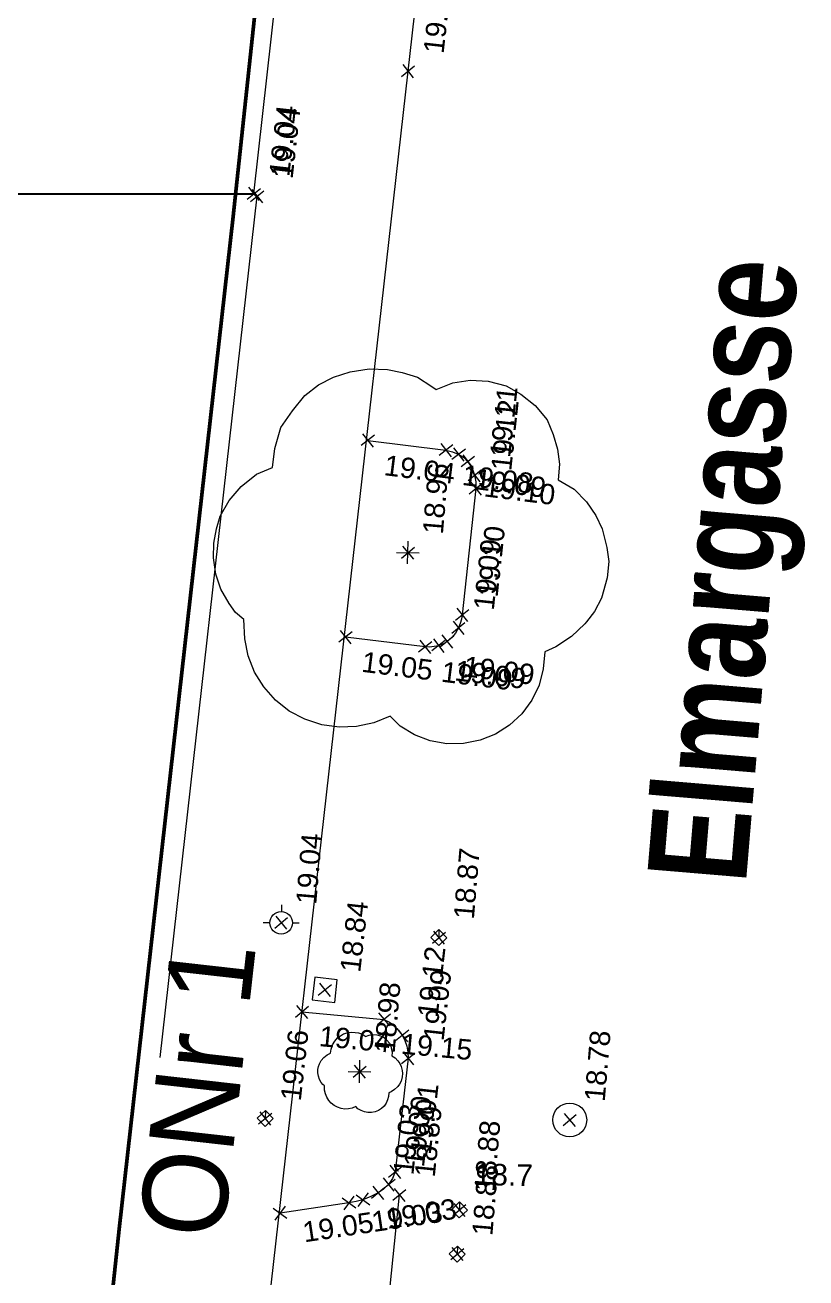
# Model space of a CAD drawing. Header units: metres. Extents: x -208 to 1512, y -277 to 123.
# Drawn here: x 702.92 to 716.72, y -44.57 to -22.43 of the extents above; entities that cross this region are included whole.
import ezdxf
from ezdxf.enums import TextEntityAlignment as Align

# ---------------------------------------------------------------- set-up
doc = ezdxf.new("R2010")
doc.units = ezdxf.units.M
doc.header["$MEASUREMENT"] = 0
for name, color, linetype in [('740_WienGV_Flwd-Bebauungsplan', 7, 'Continuous'), ('740_WienGV_Höhenkoten', 7, 'Continuous'), ('740_WienGV_L_Baum_ -gruppen_ Grünflächen', 7, 'Continuous'), ('740_WienGV_L_Gebäude', 7, 'Continuous'), ('740_WienGV_T_Baum_ Naturdenkmal', 7, 'Continuous'), ('740_WienGV_T_Einbauten', 7, 'Continuous'), ('740_WienGV_T_Gebäude', 7, 'Continuous'), ('740_WienGV_T_Hydrant', 7, 'Continuous'), ('740_WienGV_T_Straßen_ Gehsteige_ Schienen', 7, 'Continuous'), ('918 Lageplan Beschriftung.x', 7, 'Continuous')]:
    doc.layers.add(name, color=color, linetype=linetype)
doc.styles.add('ERSTELLTER_STIL_21', font='arial.ttf', dxfattribs={"width": 0.803893})
doc.styles.add('ERSTELLTER_STIL_22', font='arial.ttf', dxfattribs={"width": 0.936574})
doc.styles.add('ERSTELLTER_STIL_3', font='arial.ttf')

# ---------------------------------------------------------------- blocks, each defined once
blk = doc.blocks.new('GI0007_ATT22(LAUB)0[571]_5', base_point=(708.843, -40.941))
at = {"layer": '740_WienGV_L_Baum_ -gruppen_ Grünflächen', "color": 252, "linetype": 'Continuous', "lineweight": 13, "true_color": 0x949494}
for p, q in [((708.441, -40.331), (708.493, -40.292)), ((708.493, -40.292), (708.549, -40.262)), ((708.549, -40.262), (708.612, -40.242)), ((708.612, -40.242), (708.684, -40.23)), ((708.684, -40.23), (708.754, -40.234)), ((708.754, -40.234), (708.81, -40.244)), ((708.81, -40.244), (708.867, -40.262)), ((708.867, -40.262), (708.922, -40.297)), ((708.922, -40.297), (708.938, -40.309)), ((708.938, -40.309), (709.001, -40.284)), ((709.001, -40.284), (709.067, -40.273)), ((709.067, -40.273), (709.134, -40.277)), ((709.134, -40.277), (709.203, -40.295)), ((709.203, -40.295), (709.258, -40.327)), ((708.327, -40.532), (708.35, -40.453)), ((708.35, -40.453), (708.394, -40.389)), ((708.394, -40.389), (708.441, -40.331)), ((709.258, -40.327), (709.313, -40.37)), ((709.313, -40.37), (709.358, -40.424)), ((709.358, -40.424), (709.381, -40.48)), ((709.381, -40.48), (709.397, -40.535)), ((708.12, -40.788), (708.154, -40.729)), ((708.154, -40.729), (708.199, -40.677)), ((708.199, -40.677), (708.257, -40.63)), ((708.257, -40.63), (708.319, -40.604)), ((708.319, -40.604), (708.327, -40.532)), ((709.397, -40.535), (709.405, -40.591)), ((709.405, -40.591), (709.399, -40.651)), ((709.399, -40.651), (709.461, -40.686)), ((709.461, -40.686), (709.507, -40.735)), ((709.507, -40.735), (709.542, -40.786)), ((708.095, -40.947), (708.096, -40.891)), ((708.103, -41.008), (708.095, -40.947)), ((708.096, -40.891), (708.106, -40.836)), ((708.106, -40.836), (708.12, -40.788)), ((709.542, -40.786), (709.567, -40.836)), ((709.567, -40.836), (709.584, -40.907)), ((709.584, -40.907), (709.591, -40.96)), ((709.591, -40.96), (709.586, -41.022)), ((708.123, -41.066), (708.103, -41.008)), ((708.155, -41.12), (708.123, -41.066)), ((708.179, -41.153), (708.155, -41.12)), ((708.21, -41.18), (708.179, -41.153)), ((708.213, -41.253), (708.21, -41.18)), ((709.537, -41.149), (709.507, -41.189)), ((709.564, -41.099), (709.537, -41.149)), ((709.586, -41.022), (709.564, -41.099)), ((708.226, -41.317), (708.213, -41.253)), ((708.25, -41.379), (708.226, -41.317)), ((708.285, -41.435), (708.25, -41.379)), ((709.344, -41.366), (709.327, -41.428)), ((709.349, -41.302), (709.344, -41.366)), ((709.391, -41.283), (709.349, -41.302)), ((709.45, -41.245), (709.391, -41.283)), ((709.501, -41.196), (709.45, -41.245)), ((709.507, -41.189), (709.501, -41.196)), ((708.33, -41.485), (708.285, -41.435)), ((708.382, -41.527), (708.33, -41.485)), ((708.441, -41.558), (708.382, -41.527)), ((708.505, -41.578), (708.441, -41.558)), ((708.571, -41.588), (708.505, -41.578)), ((708.637, -41.585), (708.571, -41.588)), ((708.702, -41.571), (708.637, -41.585)), ((708.764, -41.546), (708.702, -41.571)), ((708.802, -41.584), (708.764, -41.546)), ((708.856, -41.617), (708.802, -41.584)), ((708.915, -41.639), (708.856, -41.617)), ((709.163, -41.614), (709.104, -41.637)), ((709.216, -41.579), (709.163, -41.614)), ((709.263, -41.537), (709.216, -41.579)), ((709.3, -41.485), (709.263, -41.537)), ((709.327, -41.428), (709.3, -41.485)), ((708.978, -41.651), (708.915, -41.639)), ((709.042, -41.65), (708.978, -41.651)), ((709.104, -41.637), (709.042, -41.65))]:
    blk.add_line(p, q, dxfattribs=at)
blk = doc.blocks.new('GI0007_ATT22(LAUB)0[605]_5', base_point=(709.742, -31.821))
at = {"layer": '740_WienGV_L_Baum_ -gruppen_ Grünflächen', "color": 252, "linetype": 'Continuous', "lineweight": 13, "true_color": 0x949494}
for p, q in [((708.369, -28.653), (708.664, -28.559)), ((708.664, -28.559), (708.999, -28.505)), ((708.999, -28.505), (709.327, -28.521)), ((709.327, -28.521), (709.585, -28.571)), ((708.107, -28.793), (708.369, -28.653)), ((709.585, -28.571), (709.852, -28.655)), ((709.852, -28.655), (710.108, -28.819)), ((710.186, -28.875), (710.477, -28.756)), ((710.477, -28.756), (710.787, -28.707)), ((710.787, -28.707), (711.1, -28.723)), ((711.1, -28.723), (711.422, -28.809)), ((707.646, -29.247), (707.865, -28.977)), ((707.865, -28.977), (708.107, -28.793)), ((710.108, -28.819), (710.186, -28.875)), ((711.422, -28.809), (711.678, -28.958)), ((711.678, -28.958), (711.933, -29.156)), ((711.933, -29.156), (712.143, -29.409)), ((707.442, -29.547), (707.646, -29.247)), ((712.143, -29.409), (712.252, -29.67)), ((707.335, -29.913), (707.442, -29.547)), ((712.252, -29.67), (712.327, -29.93)), ((707.294, -30.251), (707.335, -29.913)), ((712.327, -29.93), (712.362, -30.19)), ((707.008, -30.37), (707.294, -30.251)), ((712.362, -30.19), (712.337, -30.468)), ((706.736, -30.589), (707.008, -30.37)), ((712.337, -30.468), (712.623, -30.632)), ((706.527, -30.834), (706.736, -30.589)), ((712.623, -30.632), (712.838, -30.86)), ((706.368, -31.11), (706.527, -30.834)), ((712.838, -30.86), (713.003, -31.097)), ((706.304, -31.333), (706.368, -31.11)), ((713.003, -31.097), (713.118, -31.333)), ((706.254, -31.591), (706.304, -31.333)), ((713.118, -31.333), (713.201, -31.663)), ((706.25, -31.849), (706.254, -31.591)), ((706.289, -32.134), (706.25, -31.849)), ((713.201, -31.663), (713.232, -31.913)), ((713.232, -31.913), (713.206, -32.201)), ((706.379, -32.404), (706.289, -32.134)), ((713.206, -32.201), (713.105, -32.562)), ((706.529, -32.656), (706.379, -32.404)), ((706.64, -32.812), (706.529, -32.656)), ((713.105, -32.562), (712.982, -32.794)), ((706.787, -32.939), (706.64, -32.812)), ((706.801, -33.278), (706.787, -32.939)), ((712.839, -32.981), (712.813, -33.015)), ((712.982, -32.794), (712.839, -32.981)), ((712.813, -33.015), (712.575, -33.239)), ((706.86, -33.578), (706.801, -33.278)), ((712.298, -33.419), (712.102, -33.51)), ((712.575, -33.239), (712.298, -33.419)), ((706.974, -33.868), (706.86, -33.578)), ((712.102, -33.51), (712.077, -33.808)), ((707.139, -34.13), (706.974, -33.868)), ((712.077, -33.808), (712.002, -34.095)), ((712.002, -34.095), (711.873, -34.361)), ((707.348, -34.363), (707.139, -34.13)), ((707.589, -34.557), (707.348, -34.363)), ((711.873, -34.361), (711.699, -34.602)), ((707.865, -34.701), (707.589, -34.557)), ((708.162, -34.796), (707.865, -34.701)), ((709.374, -34.644), (709.083, -34.763)), ((709.55, -34.822), (709.374, -34.644)), ((711.699, -34.602), (711.481, -34.802)), ((708.469, -34.842), (708.162, -34.796)), ((708.778, -34.827), (708.469, -34.842)), ((709.083, -34.763), (708.778, -34.827)), ((709.801, -34.975), (709.55, -34.822)), ((710.078, -35.08), (709.801, -34.975)), ((711.235, -34.962), (710.959, -35.071)), ((711.481, -34.802), (711.235, -34.962)), ((710.37, -35.135), (710.078, -35.08)), ((710.669, -35.131), (710.37, -35.135)), ((710.959, -35.071), (710.669, -35.131))]:
    blk.add_line(p, q, dxfattribs=at)
blk = doc.blocks.new('LO00110[624]_5', base_point=(710.557, -44.153))
at = {"layer": '740_WienGV_T_Einbauten', "color": 252, "linetype": 'Continuous', "lineweight": 13, "true_color": 0x949494}
for p, q in [((710.56, -44.011), (710.416, -44.15)), ((710.56, -44.011), (710.557, -44.153)), ((710.698, -44.155), (710.56, -44.011)), ((710.416, -44.15), (710.554, -44.294)), ((710.554, -44.294), (710.698, -44.155))]:
    blk.add_line(p, q, dxfattribs=at)
blk = doc.blocks.new('LO00110[625]_5', base_point=(707.164, -41.755))
at = {"layer": '740_WienGV_T_Einbauten', "color": 252, "linetype": 'Continuous', "lineweight": 13, "true_color": 0x949494}
for p, q in [((707.167, -41.614), (707.023, -41.752)), ((707.167, -41.614), (707.164, -41.755)), ((707.306, -41.758), (707.167, -41.614)), ((707.023, -41.752), (707.162, -41.896)), ((707.162, -41.896), (707.306, -41.758))]:
    blk.add_line(p, q, dxfattribs=at)
blk = doc.blocks.new('LO0006010[626]_5', base_point=(712.543, -41.782))
at = {"layer": '740_WienGV_T_Einbauten', "color": 252, "linetype": 'Continuous', "lineweight": 13, "true_color": 0x949494}
blk.add_circle((712.543, -41.782), 0.3, dxfattribs=at)
blk = doc.blocks.new('LO00110[627]_5', base_point=(710.231, -38.559))
at = {"layer": '740_WienGV_T_Einbauten', "color": 252, "linetype": 'Continuous', "lineweight": 13, "true_color": 0x949494}
for p, q in [((710.234, -38.417), (710.09, -38.556)), ((710.234, -38.417), (710.231, -38.559)), ((710.373, -38.561), (710.234, -38.417)), ((710.09, -38.556), (710.229, -38.7)), ((710.229, -38.7), (710.373, -38.561))]:
    blk.add_line(p, q, dxfattribs=at)
blk = doc.blocks.new('LO00100[628]_5', base_point=(707.447, -38.238))
at = {"layer": '740_WienGV_T_Hydrant', "color": 252, "linetype": 'Continuous', "lineweight": 13, "true_color": 0x949494}
for p, q in [((707.452, -37.978), (707.449, -38.098)), ((707.126, -38.292), (707.246, -38.294)), ((707.766, -38.303), (707.646, -38.301))]:
    blk.add_line(p, q, dxfattribs=at)
blk.add_circle((707.446, -38.298), 0.2, dxfattribs=at)
blk = doc.blocks.new('LO00110[640]_5', base_point=(710.595, -43.371))
at = {"layer": '740_WienGV_T_Einbauten', "color": 252, "linetype": 'Continuous', "lineweight": 13, "true_color": 0x949494}
for p, q in [((710.598, -43.23), (710.454, -43.369)), ((710.454, -43.369), (710.593, -43.513)), ((710.593, -43.513), (710.737, -43.374)), ((710.598, -43.23), (710.595, -43.371)), ((710.737, -43.374), (710.598, -43.23))]:
    blk.add_line(p, q, dxfattribs=at)
blk = doc.blocks.new('GI00050[652]_5', base_point=(708.831, -40.926))
at = {"layer": '740_WienGV_T_Baum_ Naturdenkmal', "color": 252, "linetype": 'Continuous', "lineweight": 13, "true_color": 0x949494}
for p, q in [((708.827, -41.126), (708.834, -40.726)), ((708.631, -40.923), (709.031, -40.93))]:
    blk.add_line(p, q, dxfattribs=at)
blk = doc.blocks.new('GI00050[660]_5', base_point=(709.684, -31.754))
at = {"layer": '740_WienGV_T_Baum_ Naturdenkmal', "color": 252, "linetype": 'Continuous', "lineweight": 13, "true_color": 0x949494}
for p, q in [((709.68, -31.954), (709.688, -31.554)), ((709.484, -31.751), (709.884, -31.758))]:
    blk.add_line(p, q, dxfattribs=at)
blk = doc.blocks.new('LO00050[663]_5', base_point=(708.215, -39.482))
at = {"layer": '740_WienGV_T_Einbauten', "color": 252, "linetype": 'Continuous', "lineweight": 13, "true_color": 0x949494}
for p, q in [((708.039, -39.261), (707.994, -39.658)), ((708.436, -39.306), (708.039, -39.261)), ((708.391, -39.703), (708.436, -39.306)), ((707.994, -39.658), (708.391, -39.703))]:
    blk.add_line(p, q, dxfattribs=at)
blk = doc.blocks.new('LO00050[674]_5', base_point=(708.215, -39.482))
at = {"layer": '740_WienGV_T_Einbauten', "color": 252, "linetype": 'Continuous', "lineweight": 13, "true_color": 0x949494}
for p, q in [((708.039, -39.261), (707.994, -39.658)), ((708.436, -39.306), (708.039, -39.261)), ((708.391, -39.703), (708.436, -39.306)), ((707.994, -39.658), (708.391, -39.703))]:
    blk.add_line(p, q, dxfattribs=at)
blk = doc.blocks.new('DEF010[737]_5', base_point=(708.891, -43.191))
at = {"layer": '740_WienGV_T_Straßen_ Gehsteige_ Schienen', "color": 252, "linetype": 'Continuous', "lineweight": 13, "true_color": 0x949494}
for p, q in [((708.771, -43.102), (709.012, -43.28)), ((708.981, -43.07), (708.802, -43.311))]:
    blk.add_line(p, q, dxfattribs=at)
at = {"layer": '740_WienGV_T_Straßen_ Gehsteige_ Schienen', "color": 252, "lineweight": 13, "true_color": 0x949494, "style": 'ERSTELLTER_STIL_3'}
blk.add_attdef('HOEHE', text='', height=0.36, rotation=8.4811, dxfattribs=at).set_placement((709.295, -43.529), align=Align.MIDDLE_LEFT)
blk = doc.blocks.new('DEF010[742]_5', base_point=(710.357, -29.945))
at = {"layer": '740_WienGV_T_Straßen_ Gehsteige_ Schienen', "color": 252, "linetype": 'Continuous', "lineweight": 13, "true_color": 0x949494}
for p, q in [((710.476, -29.853), (710.239, -30.038)), ((710.265, -29.827), (710.449, -30.064))]:
    blk.add_line(p, q, dxfattribs=at)
at = {"layer": '740_WienGV_T_Straßen_ Gehsteige_ Schienen', "color": 252, "lineweight": 13, "true_color": 0x949494, "style": 'ERSTELLTER_STIL_3'}
blk.add_attdef('HOEHE', text='', height=0.36, rotation=352.8418, dxfattribs=at).set_placement((710.65, -30.379), align=Align.MIDDLE_LEFT)
blk = doc.blocks.new('DEF010[748]_5', base_point=(710.884, -30.623))
at = {"layer": '740_WienGV_T_Straßen_ Gehsteige_ Schienen', "color": 252, "linetype": 'Continuous', "lineweight": 13, "true_color": 0x949494}
for p, q in [((710.767, -30.717), (711.001, -30.529)), ((710.79, -30.506), (710.978, -30.74))]:
    blk.add_line(p, q, dxfattribs=at)
at = {"layer": '740_WienGV_T_Straßen_ Gehsteige_ Schienen', "color": 252, "lineweight": 13, "true_color": 0x949494, "style": 'ERSTELLTER_STIL_3'}
blk.add_attdef('HOEHE', text='', height=0.36, rotation=83.8365, dxfattribs=at).set_placement((711.33, -30.305), align=Align.MIDDLE_LEFT)
blk = doc.blocks.new('DEF010[750]_5', base_point=(708.215, -39.482))
at = {"layer": '740_WienGV_T_Einbauten', "color": 252, "linetype": 'Continuous', "lineweight": 13, "true_color": 0x949494}
for p, q in [((708.098, -39.575), (708.332, -39.388)), ((708.122, -39.365), (708.309, -39.599))]:
    blk.add_line(p, q, dxfattribs=at)
at = {"layer": '740_WienGV_T_Einbauten', "color": 252, "lineweight": 13, "true_color": 0x949494, "style": 'ERSTELLTER_STIL_3'}
blk.add_attdef('HOEHE', text='', height=0.36, rotation=83.5691, dxfattribs=at).set_placement((708.663, -39.166), align=Align.MIDDLE_LEFT)
blk = doc.blocks.new('DEF010[764]_5', base_point=(709.583, -40.282))
at = {"layer": '740_WienGV_T_Straßen_ Gehsteige_ Schienen', "color": 252, "linetype": 'Continuous', "lineweight": 13, "true_color": 0x949494}
for p, q in [((709.465, -40.376), (709.7, -40.189)), ((709.489, -40.165), (709.676, -40.399))]:
    blk.add_line(p, q, dxfattribs=at)
at = {"layer": '740_WienGV_T_Straßen_ Gehsteige_ Schienen', "color": 252, "lineweight": 13, "true_color": 0x949494, "style": 'ERSTELLTER_STIL_3'}
blk.add_attdef('HOEHE', text='', height=0.36, rotation=83.5527, dxfattribs=at).set_placement((710.03, -39.966), align=Align.MIDDLE_LEFT)
blk = doc.blocks.new('DEF010[769]_5', base_point=(710.864, -30.386))
at = {"layer": '740_WienGV_T_Straßen_ Gehsteige_ Schienen', "color": 252, "linetype": 'Continuous', "lineweight": 13, "true_color": 0x949494}
for p, q in [((710.747, -30.48), (710.981, -30.292)), ((710.77, -30.269), (710.958, -30.503))]:
    blk.add_line(p, q, dxfattribs=at)
at = {"layer": '740_WienGV_T_Straßen_ Gehsteige_ Schienen', "color": 252, "lineweight": 13, "true_color": 0x949494, "style": 'ERSTELLTER_STIL_3'}
blk.add_attdef('HOEHE', text='', height=0.36, rotation=83.8365, dxfattribs=at).set_placement((711.31, -30.068), align=Align.MIDDLE_LEFT)
blk = doc.blocks.new('DEF010[771]_5', base_point=(707.021, -25.458))
at = {"layer": '740_WienGV_T_Gebäude', "color": 252, "linetype": 'Continuous', "lineweight": 13, "true_color": 0x949494}
for p, q in [((706.904, -25.551), (707.138, -25.364)), ((706.927, -25.34), (707.114, -25.575))]:
    blk.add_line(p, q, dxfattribs=at)
at = {"layer": '740_WienGV_T_Gebäude', "color": 252, "lineweight": 13, "true_color": 0x949494, "style": 'ERSTELLTER_STIL_3'}
blk.add_attdef('HOEHE', text='', height=0.36, rotation=83.5859, dxfattribs=at).set_placement((707.468, -25.142), align=Align.MIDDLE_LEFT)
blk = doc.blocks.new('DEF010[772]_5', base_point=(706.962, -25.417))
at = {"layer": '740_WienGV_T_Gebäude', "color": 252, "linetype": 'Continuous', "lineweight": 13, "true_color": 0x949494}
for p, q in [((706.844, -25.51), (707.079, -25.323)), ((706.868, -25.299), (707.055, -25.534))]:
    blk.add_line(p, q, dxfattribs=at)
at = {"layer": '740_WienGV_T_Gebäude', "color": 252, "lineweight": 13, "true_color": 0x949494, "style": 'ERSTELLTER_STIL_3'}
blk.add_attdef('HOEHE', text='', height=0.36, rotation=83.5839, dxfattribs=at).set_placement((707.409, -25.101), align=Align.MIDDLE_LEFT)
blk = doc.blocks.new('DEF010[779]_5', base_point=(710.576, -33.086))
at = {"layer": '740_WienGV_T_Straßen_ Gehsteige_ Schienen', "color": 252, "linetype": 'Continuous', "lineweight": 13, "true_color": 0x949494}
for p, q in [((710.482, -32.969), (710.67, -33.203)), ((710.459, -33.18), (710.693, -32.992))]:
    blk.add_line(p, q, dxfattribs=at)
at = {"layer": '740_WienGV_T_Straßen_ Gehsteige_ Schienen', "color": 252, "lineweight": 13, "true_color": 0x949494, "style": 'ERSTELLTER_STIL_3'}
blk.add_attdef('HOEHE', text='', height=0.36, rotation=83.8365, dxfattribs=at).set_placement((711.022, -32.768), align=Align.MIDDLE_LEFT)
blk = doc.blocks.new('DEF010[782]_5', base_point=(710.582, -30.02))
at = {"layer": '740_WienGV_T_Straßen_ Gehsteige_ Schienen', "color": 252, "linetype": 'Continuous', "lineweight": 13, "true_color": 0x949494}
for p, q in [((710.7, -29.928), (710.463, -30.112)), ((710.49, -29.901), (710.674, -30.138))]:
    blk.add_line(p, q, dxfattribs=at)
at = {"layer": '740_WienGV_T_Straßen_ Gehsteige_ Schienen', "color": 252, "lineweight": 13, "true_color": 0x949494, "style": 'ERSTELLTER_STIL_3'}
blk.add_attdef('HOEHE', text='', height=0.36, rotation=352.8418, dxfattribs=at).set_placement((710.874, -30.453), align=Align.MIDDLE_LEFT)
blk = doc.blocks.new('DEF010[786]_5', base_point=(709.341, -42.923))
at = {"layer": '740_WienGV_T_Straßen_ Gehsteige_ Schienen', "color": 252, "linetype": 'Continuous', "lineweight": 13, "true_color": 0x949494}
for p, q in [((709.224, -43.017), (709.459, -42.83)), ((709.248, -42.806), (709.435, -43.04))]:
    blk.add_line(p, q, dxfattribs=at)
at = {"layer": '740_WienGV_T_Straßen_ Gehsteige_ Schienen', "color": 252, "lineweight": 13, "true_color": 0x949494, "style": 'ERSTELLTER_STIL_3'}
blk.add_attdef('HOEHE', text='', height=0.36, rotation=83.5527, dxfattribs=at).set_placement((709.789, -42.607), align=Align.MIDDLE_LEFT)
blk = doc.blocks.new('DEF010[806]_5', base_point=(710.226, -33.4))
at = {"layer": '740_WienGV_T_Straßen_ Gehsteige_ Schienen', "color": 252, "linetype": 'Continuous', "lineweight": 13, "true_color": 0x949494}
for p, q in [((710.344, -33.307), (710.108, -33.492)), ((710.134, -33.281), (710.318, -33.518))]:
    blk.add_line(p, q, dxfattribs=at)
at = {"layer": '740_WienGV_T_Straßen_ Gehsteige_ Schienen', "color": 252, "lineweight": 13, "true_color": 0x949494, "style": 'ERSTELLTER_STIL_3'}
blk.add_attdef('HOEHE', text='', height=0.36, rotation=352.9177, dxfattribs=at).set_placement((710.519, -33.833), align=Align.MIDDLE_LEFT)
blk = doc.blocks.new('DEF010[808]_5', base_point=(709.535, -43.107))
at = {"layer": '740_WienGV_T_Straßen_ Gehsteige_ Schienen', "color": 252, "linetype": 'Continuous', "lineweight": 13, "true_color": 0x949494}
for p, q in [((709.419, -43.201), (709.651, -43.012)), ((709.44, -42.99), (709.63, -43.223))]:
    blk.add_line(p, q, dxfattribs=at)
at = {"layer": '740_WienGV_T_Straßen_ Gehsteige_ Schienen', "color": 252, "lineweight": 13, "true_color": 0x949494, "style": 'ERSTELLTER_STIL_3'}
blk.add_attdef('HOEHE', text='', height=0.36, rotation=84.1771, dxfattribs=at).set_placement((709.979, -42.786), align=Align.MIDDLE_LEFT)
blk = doc.blocks.new('DEF010[817]_5', base_point=(710.643, -32.854))
at = {"layer": '740_WienGV_T_Straßen_ Gehsteige_ Schienen', "color": 252, "linetype": 'Continuous', "lineweight": 13, "true_color": 0x949494}
for p, q in [((710.526, -32.948), (710.76, -32.76)), ((710.549, -32.737), (710.737, -32.971))]:
    blk.add_line(p, q, dxfattribs=at)
at = {"layer": '740_WienGV_T_Straßen_ Gehsteige_ Schienen', "color": 252, "lineweight": 13, "true_color": 0x949494, "style": 'ERSTELLTER_STIL_3'}
blk.add_attdef('HOEHE', text='', height=0.36, rotation=83.8365, dxfattribs=at).set_placement((711.089, -32.536), align=Align.MIDDLE_LEFT)
blk = doc.blocks.new('DEF010[820]_5', base_point=(707.425, -43.429))
at = {"layer": '740_WienGV_T_Straßen_ Gehsteige_ Schienen', "color": 252, "linetype": 'Continuous', "lineweight": 13, "true_color": 0x949494}
for p, q in [((707.304, -43.34), (707.545, -43.518)), ((707.514, -43.308), (707.335, -43.55))]:
    blk.add_line(p, q, dxfattribs=at)
at = {"layer": '740_WienGV_T_Straßen_ Gehsteige_ Schienen', "color": 252, "lineweight": 13, "true_color": 0x949494, "style": 'ERSTELLTER_STIL_3'}
blk.add_attdef('HOEHE', text='', height=0.36, rotation=8.4811, dxfattribs=at).set_placement((707.828, -43.767), align=Align.MIDDLE_LEFT)
blk = doc.blocks.new('DEF010[834]_5', base_point=(707.813, -39.873))
at = {"layer": '740_WienGV_T_Straßen_ Gehsteige_ Schienen', "color": 252, "linetype": 'Continuous', "lineweight": 13, "true_color": 0x949494}
for p, q in [((707.928, -39.777), (707.698, -39.968)), ((707.717, -39.757), (707.909, -39.988))]:
    blk.add_line(p, q, dxfattribs=at)
at = {"layer": '740_WienGV_T_Straßen_ Gehsteige_ Schienen', "color": 252, "lineweight": 13, "true_color": 0x949494, "style": 'ERSTELLTER_STIL_3'}
blk.add_attdef('HOEHE', text='', height=0.36, rotation=354.7325, dxfattribs=at).set_placement((708.12, -40.296), align=Align.MIDDLE_LEFT)
blk = doc.blocks.new('DEF010[836]_5', base_point=(707.164, -41.755))
at = {"layer": '740_WienGV_T_Einbauten', "color": 252, "linetype": 'Continuous', "lineweight": 13, "true_color": 0x949494}
for p, q in [((707.047, -41.848), (707.282, -41.661)), ((707.071, -41.638), (707.258, -41.872))]:
    blk.add_line(p, q, dxfattribs=at)
at = {"layer": '740_WienGV_T_Einbauten', "color": 252, "lineweight": 13, "true_color": 0x949494, "style": 'ERSTELLTER_STIL_3'}
blk.add_attdef('HOEHE', text='', height=0.36, rotation=83.5691, dxfattribs=at).set_placement((707.612, -41.439), align=Align.MIDDLE_LEFT)
blk = doc.blocks.new('DEF010[860]_5', base_point=(710.379, -33.326))
at = {"layer": '740_WienGV_T_Straßen_ Gehsteige_ Schienen', "color": 252, "linetype": 'Continuous', "lineweight": 13, "true_color": 0x949494}
for p, q in [((710.287, -33.208), (710.471, -33.445)), ((710.498, -33.234), (710.261, -33.419))]:
    blk.add_line(p, q, dxfattribs=at)
at = {"layer": '740_WienGV_T_Straßen_ Gehsteige_ Schienen', "color": 252, "lineweight": 13, "true_color": 0x949494, "style": 'ERSTELLTER_STIL_3'}
blk.add_attdef('HOEHE', text='', height=0.36, rotation=352.9177, dxfattribs=at).set_placement((710.672, -33.76), align=Align.MIDDLE_LEFT)
blk = doc.blocks.new('DEF010[888]_5', base_point=(709.687, -23.246))
at = {"layer": '740_WienGV_T_Straßen_ Gehsteige_ Schienen', "color": 252, "linetype": 'Continuous', "lineweight": 13, "true_color": 0x949494}
for p, q in [((709.57, -23.34), (709.804, -23.153)), ((709.593, -23.129), (709.78, -23.363))]:
    blk.add_line(p, q, dxfattribs=at)
at = {"layer": '740_WienGV_T_Straßen_ Gehsteige_ Schienen', "color": 252, "lineweight": 13, "true_color": 0x949494, "style": 'ERSTELLTER_STIL_3'}
blk.add_attdef('HOEHE', text='', height=0.36, rotation=83.5668, dxfattribs=at).set_placement((710.135, -22.93), align=Align.MIDDLE_LEFT)
blk = doc.blocks.new('DEF010[893]_5', base_point=(709.262, -40.006))
at = {"layer": '740_WienGV_T_Straßen_ Gehsteige_ Schienen', "color": 252, "linetype": 'Continuous', "lineweight": 13, "true_color": 0x949494}
for p, q in [((709.377, -39.91), (709.146, -40.102)), ((709.166, -39.891), (709.358, -40.121))]:
    blk.add_line(p, q, dxfattribs=at)
at = {"layer": '740_WienGV_T_Straßen_ Gehsteige_ Schienen', "color": 252, "lineweight": 13, "true_color": 0x949494, "style": 'ERSTELLTER_STIL_3'}
blk.add_attdef('HOEHE', text='', height=0.36, rotation=354.7325, dxfattribs=at).set_placement((709.569, -40.43), align=Align.MIDDLE_LEFT)
blk = doc.blocks.new('DEF010[894]_5', base_point=(709.988, -33.422))
at = {"layer": '740_WienGV_T_Straßen_ Gehsteige_ Schienen', "color": 252, "linetype": 'Continuous', "lineweight": 13, "true_color": 0x949494}
for p, q in [((710.107, -33.33), (709.87, -33.514)), ((709.896, -33.304), (710.081, -33.541))]:
    blk.add_line(p, q, dxfattribs=at)
at = {"layer": '740_WienGV_T_Straßen_ Gehsteige_ Schienen', "color": 252, "lineweight": 13, "true_color": 0x949494, "style": 'ERSTELLTER_STIL_3'}
blk.add_attdef('HOEHE', text='', height=0.36, rotation=352.9177, dxfattribs=at).set_placement((710.281, -33.856), align=Align.MIDDLE_LEFT)
blk = doc.blocks.new('DEF010[896]_5', base_point=(708.581, -33.248))
at = {"layer": '740_WienGV_T_Straßen_ Gehsteige_ Schienen', "color": 252, "linetype": 'Continuous', "lineweight": 13, "true_color": 0x949494}
for p, q in [((708.7, -33.155), (708.463, -33.34)), ((708.489, -33.129), (708.674, -33.366))]:
    blk.add_line(p, q, dxfattribs=at)
at = {"layer": '740_WienGV_T_Straßen_ Gehsteige_ Schienen', "color": 252, "lineweight": 13, "true_color": 0x949494, "style": 'ERSTELLTER_STIL_3'}
blk.add_attdef('HOEHE', text='', height=0.36, rotation=352.9177, dxfattribs=at).set_placement((708.874, -33.681), align=Align.MIDDLE_LEFT)
blk = doc.blocks.new('DEF010[906]_5', base_point=(709.158, -43.07))
at = {"layer": '740_WienGV_T_Straßen_ Gehsteige_ Schienen', "color": 252, "linetype": 'Continuous', "lineweight": 13, "true_color": 0x949494}
for p, q in [((709.063, -42.953), (709.252, -43.186)), ((709.041, -43.164), (709.274, -42.975))]:
    blk.add_line(p, q, dxfattribs=at)
at = {"layer": '740_WienGV_T_Straßen_ Gehsteige_ Schienen', "color": 252, "lineweight": 13, "true_color": 0x949494, "style": 'ERSTELLTER_STIL_3'}
blk.add_attdef('HOEHE', text='', height=0.36, rotation=84.1771, dxfattribs=at).set_placement((709.602, -42.749), align=Align.MIDDLE_LEFT)
blk = doc.blocks.new('DEF010[932]_5', base_point=(708.643, -43.247))
at = {"layer": '740_WienGV_T_Straßen_ Gehsteige_ Schienen', "color": 252, "linetype": 'Continuous', "lineweight": 13, "true_color": 0x949494}
for p, q in [((708.523, -43.158), (708.764, -43.337)), ((708.732, -43.127), (708.554, -43.368))]:
    blk.add_line(p, q, dxfattribs=at)
at = {"layer": '740_WienGV_T_Straßen_ Gehsteige_ Schienen', "color": 252, "lineweight": 13, "true_color": 0x949494, "style": 'ERSTELLTER_STIL_3'}
blk.add_attdef('HOEHE', text='', height=0.36, rotation=8.4811, dxfattribs=at).set_placement((709.046, -43.586), align=Align.MIDDLE_LEFT)
blk = doc.blocks.new('DEF010[934]_5', base_point=(709.687, -40.692))
at = {"layer": '740_WienGV_T_Straßen_ Gehsteige_ Schienen', "color": 252, "linetype": 'Continuous', "lineweight": 13, "true_color": 0x949494}
for p, q in [((709.57, -40.786), (709.805, -40.599)), ((709.594, -40.575), (709.781, -40.809))]:
    blk.add_line(p, q, dxfattribs=at)
at = {"layer": '740_WienGV_T_Straßen_ Gehsteige_ Schienen', "color": 252, "lineweight": 13, "true_color": 0x949494, "style": 'ERSTELLTER_STIL_3'}
blk.add_attdef('HOEHE', text='', height=0.36, rotation=83.5527, dxfattribs=at).set_placement((710.135, -40.376), align=Align.MIDDLE_LEFT)
blk = doc.blocks.new('DEF010[944]_5', base_point=(708.977, -29.772))
at = {"layer": '740_WienGV_T_Straßen_ Gehsteige_ Schienen', "color": 252, "linetype": 'Continuous', "lineweight": 13, "true_color": 0x949494}
for p, q in [((708.885, -29.654), (709.069, -29.891)), ((709.096, -29.68), (708.859, -29.864))]:
    blk.add_line(p, q, dxfattribs=at)
at = {"layer": '740_WienGV_T_Straßen_ Gehsteige_ Schienen', "color": 252, "lineweight": 13, "true_color": 0x949494, "style": 'ERSTELLTER_STIL_3'}
blk.add_attdef('HOEHE', text='', height=0.36, rotation=352.8418, dxfattribs=at).set_placement((709.27, -30.206), align=Align.MIDDLE_LEFT)
blk = doc.blocks.new('DEF010[957]_5', base_point=(710.745, -30.148))
at = {"layer": '740_WienGV_T_Straßen_ Gehsteige_ Schienen', "color": 252, "linetype": 'Continuous', "lineweight": 13, "true_color": 0x949494}
for p, q in [((710.863, -30.056), (710.626, -30.24)), ((710.653, -30.029), (710.837, -30.266))]:
    blk.add_line(p, q, dxfattribs=at)
at = {"layer": '740_WienGV_T_Straßen_ Gehsteige_ Schienen', "color": 252, "lineweight": 13, "true_color": 0x949494, "style": 'ERSTELLTER_STIL_3'}
blk.add_attdef('HOEHE', text='', height=0.36, rotation=352.8418, dxfattribs=at).set_placement((711.037, -30.581), align=Align.MIDDLE_LEFT)
blk = doc.blocks.new('DEF010[960]_5', base_point=(709.46, -42.699))
at = {"layer": '740_WienGV_T_Straßen_ Gehsteige_ Schienen', "color": 252, "linetype": 'Continuous', "lineweight": 13, "true_color": 0x949494}
for p, q in [((709.343, -42.793), (709.578, -42.606)), ((709.367, -42.582), (709.554, -42.817))]:
    blk.add_line(p, q, dxfattribs=at)
at = {"layer": '740_WienGV_T_Straßen_ Gehsteige_ Schienen', "color": 252, "lineweight": 13, "true_color": 0x949494, "style": 'ERSTELLTER_STIL_3'}
blk.add_attdef('HOEHE', text='', height=0.36, rotation=83.5527, dxfattribs=at).set_placement((709.908, -42.384), align=Align.MIDDLE_LEFT)
blk = doc.blocks.new('DEF010[978]_5', base_point=(710.595, -43.371))
at = {"layer": '740_WienGV_T_Einbauten', "color": 252, "linetype": 'Continuous', "lineweight": 13, "true_color": 0x949494}
for p, q in [((710.481, -43.468), (710.71, -43.274)), ((710.498, -43.256), (710.692, -43.486))]:
    blk.add_line(p, q, dxfattribs=at)
at = {"layer": '740_WienGV_T_Einbauten', "color": 252, "lineweight": 13, "true_color": 0x949494, "style": 'ERSTELLTER_STIL_3'}
blk.add_attdef('HOEHE', text='', height=0.36, rotation=85.1694, dxfattribs=at).set_placement((711.034, -43.043), align=Align.MIDDLE_LEFT)
blk = doc.blocks.new('DEF010[979]_5', base_point=(707.446, -38.298))
at = {"layer": '740_WienGV_T_Hydrant', "color": 252, "linetype": 'Continuous', "lineweight": 13, "true_color": 0x949494}
for p, q in [((707.331, -38.394), (707.56, -38.201)), ((707.349, -38.183), (707.542, -38.412))]:
    blk.add_line(p, q, dxfattribs=at)
at = {"layer": '740_WienGV_T_Hydrant', "color": 252, "lineweight": 13, "true_color": 0x949494, "style": 'ERSTELLTER_STIL_3'}
blk.add_attdef('HOEHE', text='', height=0.36, rotation=85.1694, dxfattribs=at).set_placement((707.885, -37.969), align=Align.MIDDLE_LEFT)
blk = doc.blocks.new('DEF010[980]_5', base_point=(709.684, -31.754))
at = {"layer": '740_WienGV_T_Baum_ Naturdenkmal', "color": 252, "linetype": 'Continuous', "lineweight": 13, "true_color": 0x949494}
for p, q in [((709.569, -31.851), (709.799, -31.658)), ((709.587, -31.64), (709.781, -31.869))]:
    blk.add_line(p, q, dxfattribs=at)
at = {"layer": '740_WienGV_T_Baum_ Naturdenkmal', "color": 252, "lineweight": 13, "true_color": 0x949494, "style": 'ERSTELLTER_STIL_3'}
blk.add_attdef('HOEHE', text='', height=0.36, rotation=85.1694, dxfattribs=at).set_placement((710.123, -31.426), align=Align.MIDDLE_LEFT)
blk = doc.blocks.new('DEF010[983]_5', base_point=(712.543, -41.782))
at = {"layer": '740_WienGV_T_Einbauten', "color": 252, "linetype": 'Continuous', "lineweight": 13, "true_color": 0x949494}
for p, q in [((712.428, -41.878), (712.657, -41.685)), ((712.446, -41.667), (712.639, -41.896))]:
    blk.add_line(p, q, dxfattribs=at)
at = {"layer": '740_WienGV_T_Einbauten', "color": 252, "lineweight": 13, "true_color": 0x949494, "style": 'ERSTELLTER_STIL_3'}
blk.add_attdef('HOEHE', text='', height=0.36, rotation=85.1694, dxfattribs=at).set_placement((712.982, -41.453), align=Align.MIDDLE_LEFT)
blk = doc.blocks.new('DEF010[989]_5', base_point=(708.831, -40.926))
at = {"layer": '740_WienGV_T_Baum_ Naturdenkmal', "color": 252, "linetype": 'Continuous', "lineweight": 13, "true_color": 0x949494}
for p, q in [((708.716, -41.023), (708.945, -40.83)), ((708.734, -40.812), (708.928, -41.041))]:
    blk.add_line(p, q, dxfattribs=at)
at = {"layer": '740_WienGV_T_Baum_ Naturdenkmal', "color": 252, "lineweight": 13, "true_color": 0x949494, "style": 'ERSTELLTER_STIL_3'}
blk.add_attdef('HOEHE', text='', height=0.36, rotation=85.1694, dxfattribs=at).set_placement((709.27, -40.598), align=Align.MIDDLE_LEFT)
blk = doc.blocks.new('DEF010[994]_5', base_point=(710.557, -44.153))
at = {"layer": '740_WienGV_T_Einbauten', "color": 252, "linetype": 'Continuous', "lineweight": 13, "true_color": 0x949494}
for p, q in [((710.442, -44.249), (710.672, -44.056)), ((710.46, -44.038), (710.654, -44.267))]:
    blk.add_line(p, q, dxfattribs=at)
at = {"layer": '740_WienGV_T_Einbauten', "color": 252, "lineweight": 13, "true_color": 0x949494, "style": 'ERSTELLTER_STIL_3'}
blk.add_attdef('HOEHE', text='', height=0.36, rotation=85.1694, dxfattribs=at).set_placement((710.996, -43.824), align=Align.MIDDLE_LEFT)
blk = doc.blocks.new('DEF010[997]_5', base_point=(710.231, -38.559))
at = {"layer": '740_WienGV_T_Einbauten', "color": 252, "linetype": 'Continuous', "lineweight": 13, "true_color": 0x949494}
for p, q in [((710.117, -38.655), (710.346, -38.462)), ((710.135, -38.444), (710.328, -38.673))]:
    blk.add_line(p, q, dxfattribs=at)
at = {"layer": '740_WienGV_T_Einbauten', "color": 252, "lineweight": 13, "true_color": 0x949494, "style": 'ERSTELLTER_STIL_3'}
blk.add_attdef('HOEHE', text='', height=0.36, rotation=85.1694, dxfattribs=at).set_placement((710.67, -38.231), align=Align.MIDDLE_LEFT)

msp = doc.modelspace()

# ---------------------------------------------------------------- linework, layer by layer
at = {"layer": '740_WienGV_Flwd-Bebauungsplan', "color": 1, "linetype": 'Continuous', "lineweight": 50, "true_color": 0xfb0106}
msp.add_lwpolyline([(692.006, 0.049), (707.985, 0.081), (709.319, -1.387), (708.629, -6.814), (706.595, -25.815), (704.581, -43.711), (702.446, -63.645)], dxfattribs=at)
at = {"layer": '740_WienGV_L_Gebäude', "color": 7, "linetype": 'Continuous', "lineweight": 25}
msp.add_line((695.69, -25.41), (706.962, -25.417), dxfattribs=at)
at = {"layer": '740_WienGV_T_Gebäude', "color": 7, "linetype": 'Continuous', "lineweight": 18}
for p, q in [((706.962, -25.417), (709.089, -6.502)), ((705.31, -40.68), (707.021, -25.458)), ((707.021, -25.458), (706.962, -25.417))]:
    msp.add_line(p, q, dxfattribs=at)
at = {"layer": '740_WienGV_T_Straßen_ Gehsteige_ Schienen', "color": 8, "linetype": 'Continuous', "lineweight": 13}
for p, q in [((709.687, -23.246), (712.055, -2.242)), ((706.898, -47.989), (709.687, -23.246)), ((708.977, -29.772), (710.357, -29.945)), ((710.884, -30.623), (710.643, -32.854)), ((709.988, -33.422), (708.581, -33.248)), ((707.813, -39.873), (709.262, -40.006)), ((709.687, -40.692), (709.46, -42.699)), ((709.117, -47.208), (709.535, -43.107)), ((708.643, -43.247), (707.425, -43.429))]:
    msp.add_line(p, q, dxfattribs=at)
for points in [[(710.357, -29.945), (710.471, -29.973), (710.582, -30.02), (710.67, -30.075), (710.745, -30.148), (710.819, -30.261), (710.864, -30.386), (710.885, -30.505), (710.884, -30.623)], [(710.643, -32.854), (710.63, -32.933), (710.608, -33.01), (710.576, -33.086), (710.523, -33.177), (710.459, -33.256), (710.379, -33.326), (710.331, -33.359), (710.28, -33.382), (710.226, -33.4), (710.147, -33.416), (710.067, -33.425), (709.988, -33.422)], [(709.262, -40.006), (709.357, -40.056), (709.443, -40.119), (709.519, -40.195), (709.583, -40.282), (709.632, -40.377), (709.667, -40.479), (709.685, -40.585), (709.687, -40.692)], [(709.46, -42.699), (709.414, -42.817), (709.341, -42.923), (709.255, -43.005), (709.158, -43.07), (709.027, -43.137), (708.891, -43.191), (708.768, -43.225), (708.643, -43.247)]]:
    msp.add_lwpolyline(points, dxfattribs=at)

# ---------------------------------------------------------------- block references
at = {"layer": '740_WienGV_L_Baum_ -gruppen_ Grünflächen', "color": 72, "linetype": 'Continuous', "lineweight": 13, "true_color": 0x69e600}
for name, p in [('GI0007_ATT22(LAUB)0[605]_5', (709.742, -31.821)), ('GI0007_ATT22(LAUB)0[571]_5', (708.843, -40.941))]:
    msp.add_blockref(name, p, dxfattribs=at)
at = {"layer": '740_WienGV_T_Baum_ Naturdenkmal', "color": 252, "linetype": 'Continuous', "lineweight": 13, "true_color": 0x949494}
for name, p, values in [('DEF010[980]_5', (709.684, -31.754), {'HOEHE': '18.96'}), ('DEF010[989]_5', (708.831, -40.926), {'HOEHE': '18.98'})]:
    msp.add_blockref(name, p, dxfattribs=at).add_auto_attribs(values)
at = {"layer": '740_WienGV_T_Baum_ Naturdenkmal', "color": 72, "linetype": 'Continuous', "lineweight": 13, "true_color": 0x69e600}
for name, p in [('GI00050[660]_5', (709.684, -31.754)), ('GI00050[652]_5', (708.831, -40.926))]:
    msp.add_blockref(name, p, dxfattribs=at)
at = {"layer": '740_WienGV_T_Einbauten', "color": 252, "linetype": 'Continuous', "lineweight": 13, "true_color": 0x949494}
for name, p, values in [('DEF010[997]_5', (710.231, -38.559), {'HOEHE': '18.87'}), ('DEF010[750]_5', (708.215, -39.482), {'HOEHE': '18.84'}), ('DEF010[836]_5', (707.164, -41.755), {'HOEHE': '19.06'}), ('DEF010[983]_5', (712.543, -41.782), {'HOEHE': '18.78'}), ('DEF010[978]_5', (710.595, -43.371), {'HOEHE': '18.88'}), ('DEF010[994]_5', (710.557, -44.153), {'HOEHE': '18.88'})]:
    msp.add_blockref(name, p, dxfattribs=at).add_auto_attribs(values)
for name, p in [('LO00110[627]_5', (710.231, -38.559)), ('LO00050[663]_5', (708.215, -39.482)), ('LO00050[674]_5', (708.215, -39.482)), ('LO00110[625]_5', (707.164, -41.755)), ('LO00110[640]_5', (710.595, -43.371)), ('LO00110[624]_5', (710.557, -44.153))]:
    msp.add_blockref(name, p, dxfattribs=at)
at = {"layer": '740_WienGV_T_Einbauten', "color": 72, "linetype": 'Continuous', "lineweight": 13, "true_color": 0x69e600}
msp.add_blockref('LO0006010[626]_5', (712.543, -41.782), dxfattribs=at)
at = {"layer": '740_WienGV_T_Gebäude', "color": 252, "linetype": 'Continuous', "lineweight": 13, "true_color": 0x949494}
for name, p in [('DEF010[772]_5', (706.962, -25.417)), ('DEF010[771]_5', (707.021, -25.458))]:
    msp.add_blockref(name, p, dxfattribs=at).add_auto_attribs({'HOEHE': '19.04'})
at = {"layer": '740_WienGV_T_Hydrant', "color": 252, "linetype": 'Continuous', "lineweight": 13, "true_color": 0x949494}
msp.add_blockref('DEF010[979]_5', (707.446, -38.298), dxfattribs=at).add_auto_attribs({'HOEHE': '19.04'})
msp.add_blockref('LO00100[628]_5', (707.447, -38.238), dxfattribs=at)
at = {"layer": '740_WienGV_T_Straßen_ Gehsteige_ Schienen', "color": 252, "linetype": 'Continuous', "lineweight": 13, "true_color": 0x949494}
for name, p, values in [('DEF010[888]_5', (709.687, -23.246), {'HOEHE': '19.02'}), ('DEF010[769]_5', (710.864, -30.386), {'HOEHE': '19.11'}), ('DEF010[748]_5', (710.884, -30.623), {'HOEHE': '19.12'}), ('DEF010[944]_5', (708.977, -29.772), {'HOEHE': '19.04'}), ('DEF010[742]_5', (710.357, -29.945), {'HOEHE': '19.08'}), ('DEF010[782]_5', (710.582, -30.02), {'HOEHE': '19.09'}), ('DEF010[957]_5', (710.745, -30.148), {'HOEHE': '19.10'}), ('DEF010[817]_5', (710.643, -32.854), {'HOEHE': '19.10'}), ('DEF010[779]_5', (710.576, -33.086), {'HOEHE': '19.09'}), ('DEF010[896]_5', (708.581, -33.248), {'HOEHE': '19.05'}), ('DEF010[860]_5', (710.379, -33.326), {'HOEHE': '19.09'}), ('DEF010[894]_5', (709.988, -33.422), {'HOEHE': '19.09'}), ('DEF010[806]_5', (710.226, -33.4), {'HOEHE': '19.09'}), ('DEF010[764]_5', (709.583, -40.282), {'HOEHE': '19.12'}), ('DEF010[934]_5', (709.687, -40.692), {'HOEHE': '19.09'}), ('DEF010[834]_5', (707.813, -39.873), {'HOEHE': '19.04'}), ('DEF010[893]_5', (709.262, -40.006), {'HOEHE': '19.15'}), ('DEF010[960]_5', (709.46, -42.699), {'HOEHE': '19.01'}), ('DEF010[786]_5', (709.341, -42.923), {'HOEHE': '19.00'}), ('DEF010[906]_5', (709.158, -43.07), {'HOEHE': '19.03'}), ('DEF010[808]_5', (709.535, -43.107), {'HOEHE': '18.89'}), ('DEF010[932]_5', (708.643, -43.247), {'HOEHE': '19.03'}), ('DEF010[737]_5', (708.891, -43.191), {'HOEHE': '19.03'}), ('DEF010[820]_5', (707.425, -43.429), {'HOEHE': '19.05'})]:
    msp.add_blockref(name, p, dxfattribs=at).add_auto_attribs(values)

# ---------------------------------------------------------------- texts
at = {"layer": '740_WienGV_Höhenkoten', "color": 252, "linetype": 'Continuous', "lineweight": 13, "true_color": 0x949494, "insert": (710.859, -42.936), "char_height": 0.38, "attachment_point": 7, "rotation": 358.95, "style": 'ERSTELLTER_STIL_3'}
msp.add_mtext('\\A1;{\\pql;\\fArial|b0|i0|c0|p0;\\W1.000000;18.7                                    }', dxfattribs=at)
at = {"layer": '918 Lageplan Beschriftung.x', "color": 8, "linetype": 'Continuous', "lineweight": 13, "insert": (716.191, -37.674), "char_height": 1.75, "attachment_point": 7, "rotation": 85.1939, "style": 'ERSTELLTER_STIL_21'}
msp.add_mtext('\\A1;{\\pql;\\fArial|b1|i0|c0|p0;\\W0.803893;El\\fArial|b1|i0|c0|p0;\\W0.803893;margasse}', dxfattribs=at)
at = {"layer": '918 Lageplan Beschriftung.x', "color": 5, "linetype": 'Continuous', "lineweight": 0, "insert": (706.437, -43.92), "char_height": 1.5, "attachment_point": 7, "rotation": 83.5791, "style": 'ERSTELLTER_STIL_22'}
msp.add_mtext('\\A1;{\\pql;\\fArial|b0|i0|c0|p0;\\W0.936574;ONr \\fArial|b0|i0|c0|p0;\\W0.936574;1}', dxfattribs=at)

doc.saveas('drawing.dxf')
